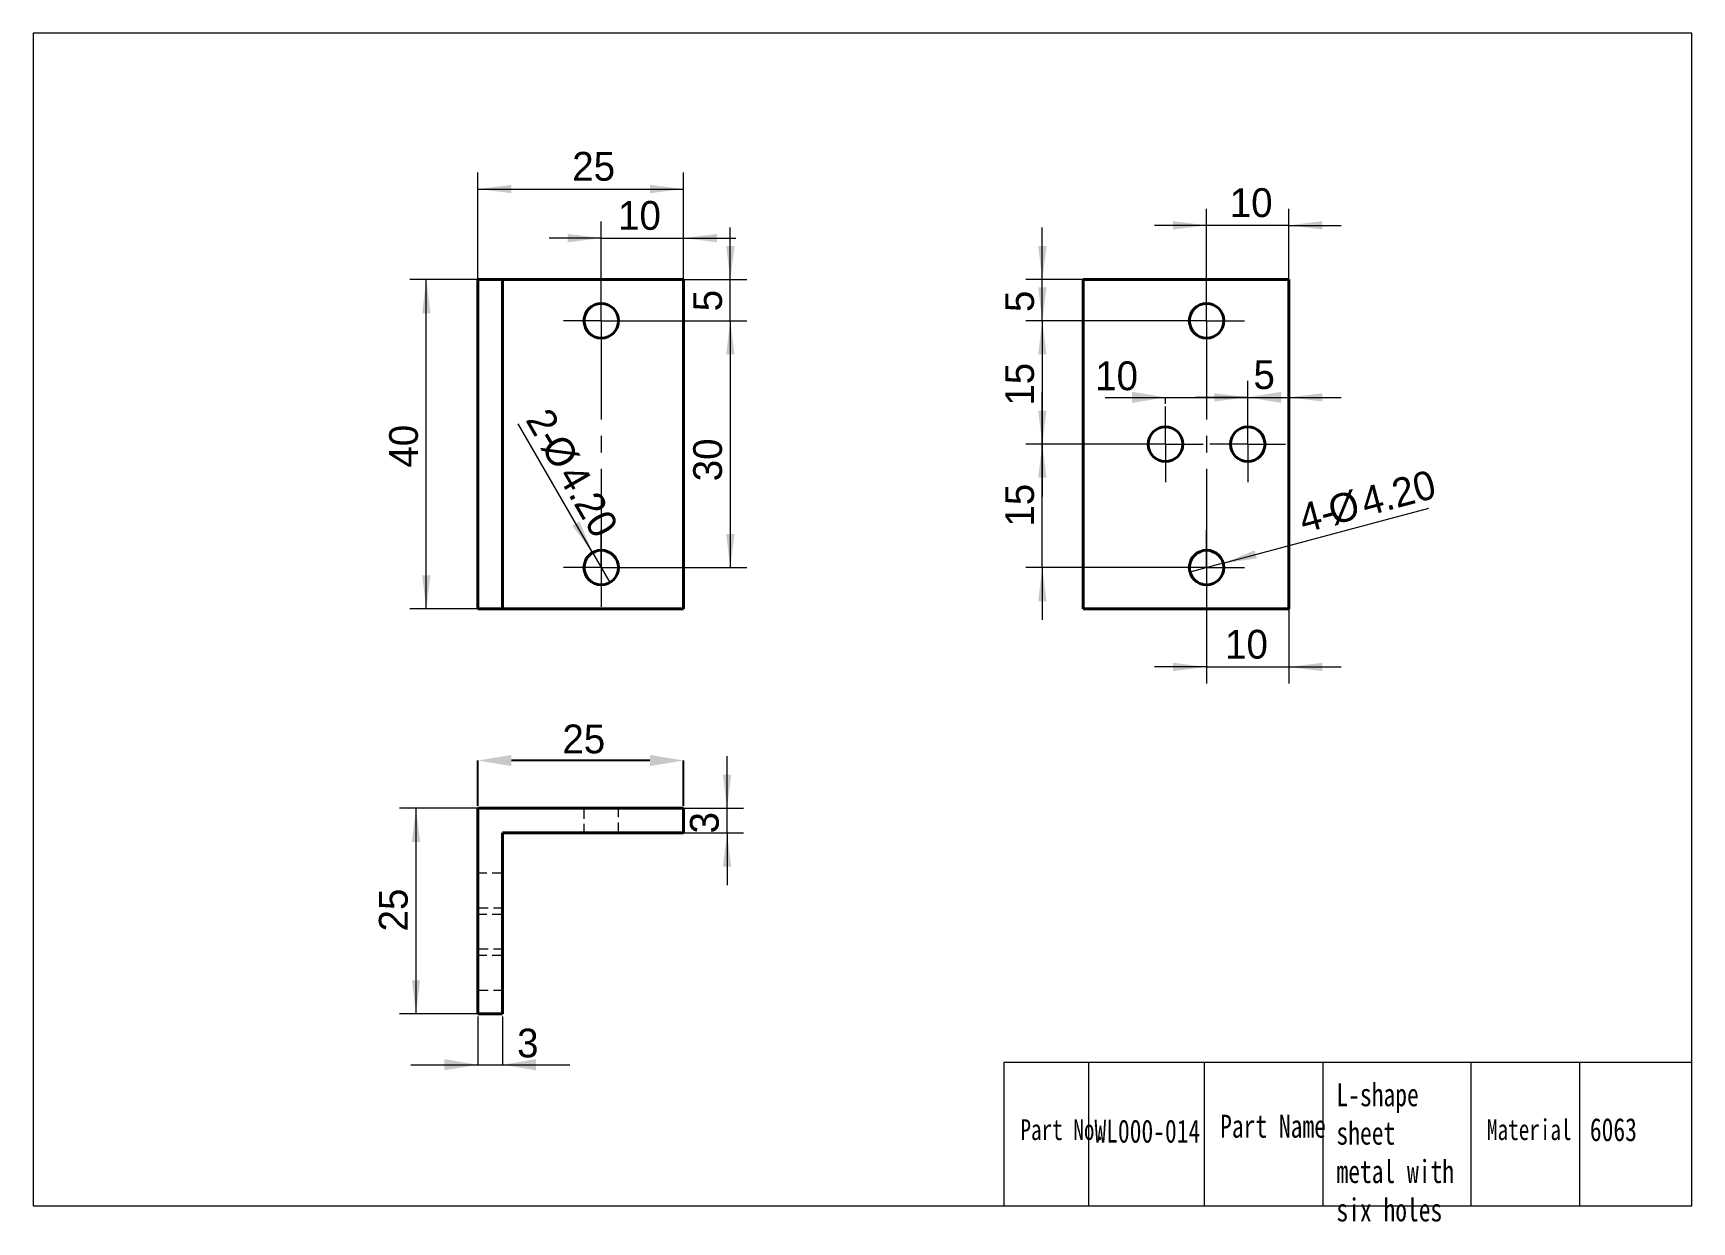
# Model space of a CAD drawing. Header units: millimetres. Extents: x 9.9 to 50.3, y 11.8 to 40.7.
import ezdxf

# ---------------------------------------------------------------- set-up
doc = ezdxf.new("R2010")
doc.units = ezdxf.units.MM
doc.header["$LTSCALE"] = 0.2
for name, pattern in [('CENTERX2', [20.32, 12.7, -2.54, 2.54, -2.54]), ('HIDDEN', [1.905, 1.27, -0.635]), ('点画线', [18, 12, -2, 2, -2])]:
    doc.linetypes.add(name, pattern=pattern)
doc.layers.get('0').update_dxf_attribs({"lineweight": 18})
for name, color, linetype, lineweight in [('1轮廓实线层', 7, 'Continuous', 40), ('2细线层', 4, 'Continuous', 18), ('3中心线层', 1, 'CENTERX2', 18), ('4虚线层', 6, 'HIDDEN', 18), ('尺寸线层', 3, 'Continuous', 18)]:
    doc.layers.add(name, color=color, linetype=linetype, lineweight=lineweight)
doc.styles.add('SLDTEXTSTYLE1', font='')
doc.styles.get('SLDTEXTSTYLE1').set_extended_font_data('汉仪长仿宋体')
doc.dimstyles.new('SLDDIMSTYLE0', dxfattribs={"dimtxt": 0.7, "dimasz": 0.816, "dimexe": 0, "dimexo": 0.0625, "dimgap": 0.175, "dimtad": 1, "dimlfac": 5, "dimrnd": 1e-09, "dimzin": 12, "dimdsep": 46, "dimtxsty": 'SLDTEXTSTYLE1', "dimcen": 0.09, "dimdle": 1.632, "dimadec": 0, "dimazin": 3, "dimtfac": 1, "dimtofl": 0, "dimtmove": 0, "dimatfit": 3, "dimfxl": 1, "dimfrac": 2, "dimtolj": 1, "dimarcsym": 0})
doc.dimstyles.new('SLDDIMSTYLE1', dxfattribs={"dimtxt": 0.7, "dimasz": 0.816, "dimexe": 0, "dimexo": 0.0625, "dimgap": 0.175, "dimtad": 1, "dimlfac": 5, "dimrnd": 1e-09, "dimzin": 12, "dimdsep": 46, "dimtxsty": 'SLDTEXTSTYLE1', "dimcen": 0.09, "dimdle": 1.632, "dimadec": 0, "dimazin": 3, "dimtfac": 1, "dimtmove": 0, "dimatfit": 0, "dimfxl": 1, "dimfrac": 2, "dimtolj": 1, "dimarcsym": 0})
doc.dimstyles.new('SLDDIMSTYLE2', dxfattribs={"dimtxt": 0.7, "dimasz": 0.816, "dimexe": 0, "dimexo": 0.0625, "dimgap": 0.175, "dimtad": 1, "dimlfac": 5, "dimrnd": 1e-09, "dimzin": 4, "dimdsep": 46, "dimtxsty": 'SLDTEXTSTYLE1', "dimblk1": 'NONE', "dimsah": 1, "dimcen": 0, "dimdle": 1.632, "dimadec": 0, "dimazin": 1, "dimtfac": 1, "dimtmove": 0, "dimatfit": 3, "dimldrblk": 'NONE', "dimfxl": 1, "dimfrac": 2, "dimtolj": 1, "dimarcsym": 0})

# ---------------------------------------------------------------- blocks, each defined once
blk = doc.blocks.new('*X4')
at = {"layer": '2细线层', "linetype": 'Continuous', "lineweight": 0}
for points in [[(20.758, 36.873), (21.574, 36.771), (21.574, 36.974)], [(25.758, 36.873), (24.942, 36.974), (24.942, 36.771)]]:
    blk.add_hatch(color=4, dxfattribs=at).paths.add_polyline_path(points, flags=0)
at = {"layer": '2细线层', "color": 4, "linetype": 'Continuous', "lineweight": 0}
for p, q in [((20.758, 34.669), (20.758, 37.273)), ((25.758, 34.669), (25.758, 37.273)), ((20.758, 36.873), (25.758, 36.873))]:
    blk.add_line(p, q, dxfattribs=at)
at = {"layer": '2细线层', "color": 4, "linetype": 'Continuous', "lineweight": 0, "insert": (23.052, 37.775), "char_height": 0.7, "width": 1.19058, "attachment_point": 1, "style": 'SLDTEXTSTYLE1'}
blk.add_mtext('25', dxfattribs=at)
blk = doc.blocks.new('*X5')
at = {"layer": '2细线层', "linetype": 'Continuous', "lineweight": 0}
for points in [[(23.758, 35.679), (22.942, 35.78), (22.942, 35.577)], [(25.758, 35.679), (26.574, 35.577), (26.574, 35.78)]]:
    blk.add_hatch(color=4, dxfattribs=at).paths.add_polyline_path(points, flags=0)
at = {"layer": '2细线层', "color": 4, "linetype": 'Continuous', "lineweight": 0}
for p, q in [((23.758, 34.589), (23.758, 36.079)), ((25.758, 34.669), (25.758, 36.079)), ((23.758, 35.679), (22.488, 35.679)), ((23.758, 35.679), (25.758, 35.679)), ((25.758, 35.679), (27.028, 35.679))]:
    blk.add_line(p, q, dxfattribs=at)
at = {"layer": '2细线层', "color": 4, "linetype": 'Continuous', "lineweight": 0, "insert": (24.166, 36.581), "char_height": 0.7, "width": 1.09945, "attachment_point": 1, "style": 'SLDTEXTSTYLE1'}
blk.add_mtext('10', dxfattribs=at)
blk = doc.blocks.new('*X6')
at = {"layer": '2细线层', "linetype": 'Continuous', "lineweight": 0}
for points in [[(26.895, 34.669), (26.996, 35.485), (26.793, 35.485)], [(26.895, 33.669), (26.793, 32.853), (26.996, 32.853)]]:
    blk.add_hatch(color=4, dxfattribs=at).paths.add_polyline_path(points, flags=0)
at = {"layer": '2细线层', "color": 4, "linetype": 'Continuous', "lineweight": 0}
for p, q in [((26.895, 34.669), (26.895, 35.939)), ((25.758, 34.669), (27.295, 34.669)), ((26.895, 33.669), (26.895, 34.669)), ((24.678, 33.669), (27.295, 33.669)), ((26.895, 33.669), (26.895, 32.399))]:
    blk.add_line(p, q, dxfattribs=at)
at = {"layer": '2细线层', "color": 4, "linetype": 'Continuous', "lineweight": 0, "insert": (25.992, 33.9), "char_height": 0.7, "width": 1.37867, "attachment_point": 1, "rotation": 90, "style": 'SLDTEXTSTYLE1'}
blk.add_mtext('5', dxfattribs=at)
blk = doc.blocks.new('*X7')
at = {"layer": '2细线层', "linetype": 'Continuous', "lineweight": 0}
for points in [[(26.895, 33.669), (26.793, 32.853), (26.996, 32.853)], [(26.895, 27.669), (26.996, 28.485), (26.793, 28.485)]]:
    blk.add_hatch(color=4, dxfattribs=at).paths.add_polyline_path(points, flags=0)
at = {"layer": '2细线层', "color": 4, "linetype": 'Continuous', "lineweight": 0}
for p, q in [((24.678, 33.669), (27.295, 33.669)), ((26.895, 33.669), (26.895, 27.669)), ((24.678, 27.669), (27.295, 27.669))]:
    blk.add_line(p, q, dxfattribs=at)
at = {"layer": '2细线层', "color": 4, "linetype": 'Continuous', "lineweight": 0, "insert": (25.992, 29.767), "char_height": 0.7, "width": 1.3903, "attachment_point": 1, "rotation": 90, "style": 'SLDTEXTSTYLE1'}
blk.add_mtext('30', dxfattribs=at)
blk = doc.blocks.new('*X8')
at = {"layer": '2细线层', "linetype": 'Continuous', "lineweight": 0}
blk.add_hatch(color=4, dxfattribs=at).paths.add_polyline_path([(23.548, 28.033), (23.228, 28.79), (23.052, 28.689)], flags=0)
at = {"layer": '2细线层', "color": 4, "linetype": 'Continuous', "lineweight": 0}
for q in [(21.739, 31.166), (23.968, 27.306)]:
    blk.add_line((23.548, 28.033), q, dxfattribs=at)
at = {"layer": '2细线层', "color": 4, "linetype": 'Continuous', "lineweight": 0, "char_height": 0.7, "attachment_point": 1, "rotation": 300, "style": 'SLDTEXTSTYLE1'}
for s, insert, width in [('2-', (22.51, 31.611), 1.94232), ('%%C', (22.882, 30.973), 1.74439), ('4.20', (23.291, 30.259), 2.64294)]:
    blk.add_mtext(s, dxfattribs=dict(at, insert=insert, width=width))
blk = doc.blocks.new('_NONE')
blk = doc.blocks.new('*X9')
at = {"layer": '2细线层', "linetype": 'Continuous', "lineweight": 0}
for points in [[(19.504, 34.669), (19.402, 33.853), (19.605, 33.853)], [(19.504, 26.669), (19.605, 27.485), (19.402, 27.485)]]:
    blk.add_hatch(color=4, dxfattribs=at).paths.add_polyline_path(points, flags=0)
at = {"layer": '2细线层', "color": 4, "linetype": 'Continuous', "lineweight": 0}
for p, q in [((20.758, 34.669), (19.104, 34.669)), ((19.504, 26.669), (19.504, 34.669)), ((20.758, 26.669), (19.104, 26.669))]:
    blk.add_line(p, q, dxfattribs=at)
at = {"layer": '2细线层', "color": 4, "linetype": 'Continuous', "lineweight": 0, "insert": (18.601, 30.099), "char_height": 0.7, "width": 1.37479, "attachment_point": 1, "rotation": 90, "style": 'SLDTEXTSTYLE1'}
blk.add_mtext('40', dxfattribs=at)
blk = doc.blocks.new('SW_CENTERMARKSYMBOL_0')
at = {"layer": '3中心线层', "color": 0, "linetype": 'CENTERX2', "lineweight": 0}
for p, q in [((0, 0.5), (0, 0.92)), ((0, 0), (0, 0.5)), ((-0.5, 0), (-0.92, 0)), ((0, 0), (-0.5, 0)), ((0, 0), (0, -0.5)), ((0, 0), (0.5, 0)), ((0.5, 0), (0.92, 0)), ((0, -0.5), (0, -0.952))]:
    blk.add_line(p, q, dxfattribs=at)
blk = doc.blocks.new('SW_CENTERMARKSYMBOL_1')
at = {"layer": '3中心线层', "color": 0, "linetype": 'CENTERX2', "lineweight": 0}
for p, q in [((0, 0.5), (0, 0.92)), ((0, 0), (0, 0.5)), ((-0.5, 0), (-0.92, 0)), ((0, 0), (-0.5, 0)), ((0, 0), (0, -0.5)), ((0, 0), (0.5, 0)), ((0.5, 0), (0.92, 0)), ((0, -0.5), (0, -0.92))]:
    blk.add_line(p, q, dxfattribs=at)
blk = doc.blocks.new('*X12')
at = {"layer": '2细线层', "linetype": 'Continuous', "lineweight": 0}
for points in [[(38.473, 35.989), (37.657, 36.091), (37.657, 35.888)], [(40.473, 35.989), (41.289, 35.888), (41.289, 36.091)]]:
    blk.add_hatch(color=4, dxfattribs=at).paths.add_polyline_path(points, flags=0)
at = {"layer": '2细线层', "color": 4, "linetype": 'Continuous', "lineweight": 0}
for p, q in [((38.473, 34.589), (38.473, 36.389)), ((40.473, 34.669), (40.473, 36.389)), ((38.473, 35.989), (37.203, 35.989)), ((40.473, 35.989), (38.473, 35.989)), ((40.473, 35.989), (41.743, 35.989))]:
    blk.add_line(p, q, dxfattribs=at)
at = {"layer": '2细线层', "color": 4, "linetype": 'Continuous', "lineweight": 0, "insert": (39.036, 36.892), "char_height": 0.7, "width": 1.09945, "attachment_point": 1, "style": 'SLDTEXTSTYLE1'}
blk.add_mtext('10', dxfattribs=at)
blk = doc.blocks.new('*X13')
at = {"layer": '2细线层', "linetype": 'Continuous', "lineweight": 0}
for points in [[(39.473, 31.808), (38.657, 31.909), (38.657, 31.706)], [(40.473, 31.808), (41.289, 31.706), (41.289, 31.909)]]:
    blk.add_hatch(color=4, dxfattribs=at).paths.add_polyline_path(points, flags=0)
at = {"layer": '2细线层', "color": 4, "linetype": 'Continuous', "lineweight": 0}
for p, q in [((39.473, 31.589), (39.473, 32.208)), ((39.473, 31.808), (38.203, 31.808)), ((39.473, 31.808), (40.473, 31.808)), ((40.473, 31.808), (41.743, 31.808))]:
    blk.add_line(p, q, dxfattribs=at)
at = {"layer": '2细线层', "color": 4, "linetype": 'Continuous', "lineweight": 0, "insert": (39.612, 32.71), "char_height": 0.7, "width": 0.48283, "attachment_point": 1, "style": 'SLDTEXTSTYLE1'}
blk.add_mtext('5', dxfattribs=at)
blk = doc.blocks.new('*X14')
at = {"layer": '2细线层', "linetype": 'Continuous', "lineweight": 0}
for points in [[(37.473, 31.808), (36.657, 31.944), (36.657, 31.672)], [(39.473, 31.808), (40.289, 31.944), (40.289, 31.672)]]:
    blk.add_hatch(color=0, dxfattribs=at).paths.add_polyline_path(points, flags=0)
at = {"layer": '2细线层', "color": 0, "linetype": 'Continuous', "lineweight": 0}
for p, q in [((36.01, 31.808), (41.105, 31.808)), ((37.473, 31.652), (37.473, 31.808)), ((39.473, 31.652), (39.473, 31.808))]:
    blk.add_line(p, q, dxfattribs=at)
at = {"layer": '2细线层', "color": 0, "linetype": 'Continuous', "lineweight": 0, "insert": (36.285, 32.327), "char_height": 0.7, "width": 1.4, "attachment_point": 5, "style": 'SLDTEXTSTYLE1'}
blk.add_mtext('10', dxfattribs=at)
blk = doc.blocks.new('*X15')
at = {"layer": '2细线层', "linetype": 'Continuous', "lineweight": 0}
for points in [[(38.473, 25.254), (37.657, 25.356), (37.657, 25.152)], [(40.473, 25.254), (41.289, 25.152), (41.289, 25.356)]]:
    blk.add_hatch(color=4, dxfattribs=at).paths.add_polyline_path(points, flags=0)
at = {"layer": '2细线层', "color": 4, "linetype": 'Continuous', "lineweight": 0}
for p, q in [((38.473, 26.749), (38.473, 24.854)), ((40.473, 26.669), (40.473, 24.854)), ((38.473, 25.254), (37.203, 25.254)), ((38.473, 25.254), (40.473, 25.254)), ((40.473, 25.254), (41.743, 25.254))]:
    blk.add_line(p, q, dxfattribs=at)
at = {"layer": '2细线层', "color": 4, "linetype": 'Continuous', "lineweight": 0, "insert": (38.922, 26.156), "char_height": 0.7, "width": 1.09945, "attachment_point": 1, "style": 'SLDTEXTSTYLE1'}
blk.add_mtext('10', dxfattribs=at)
blk = doc.blocks.new('*X16')
at = {"layer": '2细线层', "linetype": 'Continuous', "lineweight": 0}
for points in [[(34.479, 34.669), (34.581, 35.485), (34.378, 35.485)], [(34.479, 33.669), (34.378, 32.853), (34.581, 32.853)]]:
    blk.add_hatch(color=4, dxfattribs=at).paths.add_polyline_path(points, flags=0)
at = {"layer": '2细线层', "color": 4, "linetype": 'Continuous', "lineweight": 0}
for p, q in [((34.479, 34.669), (34.479, 35.939)), ((35.473, 34.669), (34.079, 34.669)), ((34.479, 33.669), (34.479, 34.669)), ((37.553, 33.669), (34.079, 33.669)), ((34.479, 33.669), (34.479, 32.399))]:
    blk.add_line(p, q, dxfattribs=at)
at = {"layer": '2细线层', "color": 4, "linetype": 'Continuous', "lineweight": 0, "insert": (33.577, 33.881), "char_height": 0.7, "width": 1.37867, "attachment_point": 1, "rotation": 90, "style": 'SLDTEXTSTYLE1'}
blk.add_mtext('5', dxfattribs=at)
blk = doc.blocks.new('*X17')
at = {"layer": '2细线层', "linetype": 'Continuous', "lineweight": 0}
for points in [[(34.479, 33.669), (34.581, 34.485), (34.378, 34.485)], [(34.479, 30.669), (34.378, 29.853), (34.581, 29.853)]]:
    blk.add_hatch(color=4, dxfattribs=at).paths.add_polyline_path(points, flags=0)
at = {"layer": '2细线层', "color": 4, "linetype": 'Continuous', "lineweight": 0}
for p, q in [((34.479, 33.669), (34.479, 34.939)), ((37.553, 33.669), (34.079, 33.669)), ((34.479, 33.669), (34.479, 30.669)), ((36.553, 30.669), (34.079, 30.669)), ((34.479, 30.669), (34.479, 29.399))]:
    blk.add_line(p, q, dxfattribs=at)
at = {"layer": '2细线层', "color": 4, "linetype": 'Continuous', "lineweight": 0, "insert": (33.577, 31.605), "char_height": 0.7, "width": 1.37867, "attachment_point": 1, "rotation": 90, "style": 'SLDTEXTSTYLE1'}
blk.add_mtext('15', dxfattribs=at)
blk = doc.blocks.new('*X18')
at = {"layer": '2细线层', "linetype": 'Continuous', "lineweight": 0}
for points in [[(34.479, 30.669), (34.581, 31.485), (34.378, 31.485)], [(34.479, 27.669), (34.378, 26.853), (34.581, 26.853)]]:
    blk.add_hatch(color=4, dxfattribs=at).paths.add_polyline_path(points, flags=0)
at = {"layer": '2细线层', "color": 4, "linetype": 'Continuous', "lineweight": 0}
for p, q in [((34.479, 30.669), (34.479, 31.939)), ((36.553, 30.669), (34.079, 30.669)), ((34.479, 27.669), (34.479, 30.669)), ((37.553, 27.669), (34.079, 27.669)), ((34.479, 27.669), (34.479, 26.399))]:
    blk.add_line(p, q, dxfattribs=at)
at = {"layer": '2细线层', "color": 4, "linetype": 'Continuous', "lineweight": 0, "insert": (33.577, 28.665), "char_height": 0.7, "width": 1.37867, "attachment_point": 1, "rotation": 90, "style": 'SLDTEXTSTYLE1'}
blk.add_mtext('15', dxfattribs=at)
blk = doc.blocks.new('*X19')
at = {"layer": '2细线层', "linetype": 'Continuous', "lineweight": 0}
blk.add_hatch(color=4, dxfattribs=at).paths.add_polyline_path([(38.879, 27.778), (39.693, 27.891), (39.641, 28.087)], flags=0)
at = {"layer": '2细线层', "color": 4, "linetype": 'Continuous', "lineweight": 0}
for q in [(43.874, 29.117), (38.067, 27.561)]:
    blk.add_line((38.879, 27.778), q, dxfattribs=at)
at = {"layer": '2细线层', "color": 4, "linetype": 'Continuous', "lineweight": 0, "char_height": 0.7, "attachment_point": 1, "rotation": 15, "style": 'SLDTEXTSTYLE1'}
for s, insert, width in [('4.20', (42.16, 29.587), 2.91523), ('%%C', (41.365, 29.377), 1.11029), ('4-', (40.652, 29.182), 1.85234)]:
    blk.add_mtext(s, dxfattribs=dict(at, insert=insert, width=width))
blk = doc.blocks.new('SW_CENTERMARKSYMBOL_2')
at = {"layer": '3中心线层', "color": 0, "linetype": 'CENTERX2', "lineweight": 0}
for p, q in [((0, 0.5), (0, 0.92)), ((0, 0), (0, 0.5)), ((-0.5, 0), (-0.92, 0)), ((0, 0), (-0.5, 0)), ((0, 0), (0, -0.5)), ((0, 0), (0.5, 0)), ((0.5, 0), (0.92, 0)), ((0, -0.5), (0, -0.92))]:
    blk.add_line(p, q, dxfattribs=at)
blk = doc.blocks.new('SW_CENTERMARKSYMBOL_3')
at = {"layer": '3中心线层', "color": 0, "linetype": 'CENTERX2', "lineweight": 0}
for p, q in [((0, 0.5), (0, 0.92)), ((0, 0), (0, 0.5)), ((-0.5, 0), (-0.92, 0)), ((0, 0), (-0.5, 0)), ((0, 0), (0, -0.5)), ((0, 0), (0.5, 0)), ((0.5, 0), (0.92, 0)), ((0, -0.5), (0, -0.92))]:
    blk.add_line(p, q, dxfattribs=at)
blk = doc.blocks.new('SW_CENTERMARKSYMBOL_4')
at = {"layer": '3中心线层', "color": 0, "linetype": 'CENTERX2', "lineweight": 0}
for p, q in [((0, 0.5), (0, 0.92)), ((0, 0), (0, 0.5)), ((-0.5, 0), (-0.92, 0)), ((0, 0), (-0.5, 0)), ((0, 0), (0, -0.5)), ((0, 0), (0.5, 0)), ((0.5, 0), (0.92, 0)), ((0, -0.5), (0, -0.92))]:
    blk.add_line(p, q, dxfattribs=at)
blk = doc.blocks.new('SW_CENTERMARKSYMBOL_5')
at = {"layer": '3中心线层', "color": 0, "linetype": 'CENTERX2', "lineweight": 0}
for p, q in [((0, 0.5), (0, 0.92)), ((0, 0), (0, 0.5)), ((-0.5, 0), (-0.92, 0)), ((0, 0), (-0.5, 0)), ((0, 0), (0, -0.5)), ((0, 0), (0.5, 0)), ((0.5, 0), (0.92, 0)), ((0, -0.5), (0, -0.92))]:
    blk.add_line(p, q, dxfattribs=at)
blk = doc.blocks.new('*X24')
at = {"layer": '2细线层', "linetype": 'Continuous', "lineweight": 0}
for points in [[(26.815, 21.818), (26.917, 22.634), (26.714, 22.634)], [(26.815, 21.218), (26.714, 20.402), (26.917, 20.402)]]:
    blk.add_hatch(color=4, dxfattribs=at).paths.add_polyline_path(points, flags=0)
at = {"layer": '2细线层', "color": 4, "linetype": 'Continuous', "lineweight": 0}
for p, q in [((26.815, 21.818), (26.815, 23.088)), ((25.758, 21.818), (27.215, 21.818)), ((26.815, 21.218), (26.815, 21.818)), ((25.758, 21.218), (27.215, 21.218)), ((26.815, 21.218), (26.815, 19.948))]:
    blk.add_line(p, q, dxfattribs=at)
at = {"layer": '2细线层', "color": 4, "linetype": 'Continuous', "lineweight": 0, "insert": (25.913, 21.206), "char_height": 0.7, "width": 1.3903, "attachment_point": 1, "rotation": 90, "style": 'SLDTEXTSTYLE1'}
blk.add_mtext('3', dxfattribs=at)
blk = doc.blocks.new('*X25')
at = {"layer": '2细线层', "linetype": 'Continuous', "lineweight": 0}
for points in [[(20.758, 15.583), (19.942, 15.719), (19.942, 15.447)], [(21.358, 15.583), (22.174, 15.719), (22.174, 15.447)]]:
    blk.add_hatch(color=0, dxfattribs=at).paths.add_polyline_path(points, flags=0)
at = {"layer": '2细线层', "color": 0, "linetype": 'Continuous', "lineweight": 0}
for p, q in [((20.758, 16.755), (20.758, 15.583)), ((21.358, 16.755), (21.358, 15.583)), ((19.126, 15.583), (22.99, 15.583))]:
    blk.add_line(p, q, dxfattribs=at)
at = {"layer": '2细线层', "color": 0, "linetype": 'Continuous', "lineweight": 0, "insert": (21.972, 16.106), "char_height": 0.7, "width": 1.4, "attachment_point": 5, "style": 'SLDTEXTSTYLE1'}
blk.add_mtext('3', dxfattribs=at)
blk = doc.blocks.new('*X26')
at = {"layer": '2细线层', "linetype": 'Continuous', "lineweight": 0}
for points in [[(19.254, 21.818), (19.153, 21.002), (19.356, 21.002)], [(19.254, 16.818), (19.356, 17.634), (19.153, 17.634)]]:
    blk.add_hatch(color=4, dxfattribs=at).paths.add_polyline_path(points, flags=0)
at = {"layer": '2细线层', "color": 4, "linetype": 'Continuous', "lineweight": 0}
for p, q in [((20.758, 21.818), (18.854, 21.818)), ((19.254, 21.818), (19.254, 16.818)), ((20.758, 16.818), (18.854, 16.818))]:
    blk.add_line(p, q, dxfattribs=at)
at = {"layer": '2细线层', "color": 4, "linetype": 'Continuous', "lineweight": 0, "insert": (18.352, 18.824), "char_height": 0.7, "width": 1.37867, "attachment_point": 1, "rotation": 90, "style": 'SLDTEXTSTYLE1'}
blk.add_mtext('25', dxfattribs=at)
blk = doc.blocks.new('*X27')
at = {"layer": '2细线层', "linetype": 'Continuous'}
for points in [[(21.574, 23.115), (21.574, 22.843), (20.758, 22.979)], [(24.942, 23.115), (24.942, 22.843), (25.758, 22.979)]]:
    blk.add_hatch(color=0, dxfattribs=at).paths.add_polyline_path(points, flags=0)
at = {"layer": '2细线层', "color": 0, "linetype": 'Continuous', "lineweight": -2}
for p, q in [((20.758, 21.88), (20.758, 22.979)), ((24.942, 22.979), (21.574, 22.979)), ((25.758, 21.88), (25.758, 22.979))]:
    blk.add_line(p, q, dxfattribs=at)
at = {"layer": '2细线层', "color": 0, "linetype": 'Continuous', "lineweight": 0, "insert": (23.333, 23.854), "char_height": 0.7, "width": 1.19058, "attachment_point": 2, "style": 'SLDTEXTSTYLE1'}
blk.add_mtext('25', dxfattribs=at)

msp = doc.modelspace()

# ---------------------------------------------------------------- linework, layer by layer
for p, q in [((50.2682, 40.6613), (9.9482, 40.6613)), ((9.9482, 40.6613), (9.9482, 12.1493)), ((50.2682, 12.1493), (50.2682, 40.6613)), ((50.2682, 15.6412), (33.5465, 15.6412)), ((33.5465, 15.6412), (33.5465, 12.1493)), ((35.6058, 15.6412), (35.6058, 12.1493)), ((38.4105, 15.6412), (38.4105, 12.1493)), ((41.3022, 15.6412), (41.3022, 12.1493)), ((44.8993, 15.6412), (44.8993, 12.1493)), ((47.5412, 15.6412), (47.5412, 12.1493)), ((50.2682, 12.1493), (50.2682, 15.6412)), ((9.9482, 12.1493), (50.2682, 12.1493)), ((34.9397, 12.1493), (50.2682, 12.1493))]:
    msp.add_line(p, q)
at = {"color": 1, "linetype": '点画线'}
for p, q in [((23.7578, 33.6693), (23.7578, 27.6693)), ((38.4729, 33.6693), (38.4729, 27.6693))]:
    msp.add_line(p, q, dxfattribs=at)
at = {"layer": '1轮廓实线层', "linetype": 'Continuous', "lineweight": 40}
for p, q in [((20.7578, 34.6693), (21.3578, 34.6693)), ((20.7578, 26.6693), (20.7578, 34.6693)), ((21.3578, 26.6693), (21.3578, 34.6693)), ((21.3578, 34.6693), (25.7578, 34.6693)), ((25.7578, 34.6693), (25.7578, 26.6693)), ((35.4729, 34.6693), (40.4729, 34.6693)), ((35.4729, 34.6693), (35.4729, 26.6693)), ((40.4729, 26.6693), (40.4729, 34.6693)), ((21.3578, 26.6693), (20.7578, 26.6693)), ((25.7578, 26.6693), (21.3578, 26.6693)), ((40.4729, 26.6693), (35.4729, 26.6693)), ((20.7578, 21.8177), (20.7578, 16.8177)), ((25.7578, 21.8177), (20.7578, 21.8177)), ((25.7578, 21.2177), (25.7578, 21.8177)), ((21.3578, 21.2177), (25.7578, 21.2177)), ((21.3578, 16.8177), (21.3578, 21.2177)), ((20.7578, 16.8177), (21.3578, 16.8177))]:
    msp.add_line(p, q, dxfattribs=at)
for centre in [(23.7578, 33.6693), (38.4729, 33.6693), (37.4729, 30.6693), (39.4729, 30.6693), (23.7578, 27.6693), (38.4729, 27.6693)]:
    msp.add_circle(centre, 0.42, dxfattribs=at)
at = {"layer": '4虚线层', "color": 6, "linetype": 'HIDDEN', "lineweight": 0}
for p, q in [((23.3378, 21.8177), (23.3378, 21.2177)), ((24.1778, 21.2177), (24.1778, 21.8177)), ((21.3578, 20.2377), (20.7578, 20.2377)), ((20.7578, 19.3977), (21.3578, 19.3977)), ((21.3578, 19.2377), (20.7578, 19.2377)), ((20.7578, 18.3977), (21.3578, 18.3977)), ((21.3578, 18.2377), (20.7578, 18.2377)), ((20.7578, 17.3977), (21.3578, 17.3977))]:
    msp.add_line(p, q, dxfattribs=at)

# ---------------------------------------------------------------- block references
at = {"layer": '3中心线层', "color": 1, "linetype": 'CENTERX2', "lineweight": 0}
for name, p in [('SW_CENTERMARKSYMBOL_1', (23.7578, 33.6693)), ('SW_CENTERMARKSYMBOL_3', (38.4729, 33.6693)), ('SW_CENTERMARKSYMBOL_4', (37.4729, 30.6693)), ('SW_CENTERMARKSYMBOL_5', (39.4729, 30.6693)), ('SW_CENTERMARKSYMBOL_0', (23.7578, 27.6693)), ('SW_CENTERMARKSYMBOL_2', (38.4729, 27.6693))]:
    msp.add_blockref(name, p, dxfattribs=at)

# ---------------------------------------------------------------- texts
at = {"attachment_point": 1}
for s, width, gutter_width, heights, insert, char_height in [('{\\fHYSWLongFangSong|b1|i0|c134|p2;Part No.}', 24.366564, 17.5, [3.5], (33.9471, 14.2577), 0.504), ('{\\fHYSWLongFangSong|b1|i0|c134|p2;Part Name  }', 68.540777, 35, [0], (38.8023, 14.3702), 0.56), ('{\\fHYSWLongFangSong|b1|i0|c134|p2;Material}', 24.366564, 17.5, [3.5], (45.2889, 14.2577), 0.504)]:
    msp.add_mtext_dynamic_manual_height_columns(s, width=width, gutter_width=gutter_width, heights=heights, dxfattribs=dict(at, insert=insert, char_height=char_height))
at = {"layer": '尺寸线层', "color": 1, "linetype": '点画线', "char_height": 0.56, "attachment_point": 1}
for s, insert, width in [('{\\fHYSWLongFangSong|b1|i0|c134|p2;\\C7;L-shape sheet metal with six holes}', (41.6299, 15.1349), 3.061608), ('{\\fhyswlongfangsong|b1|i0|c134|p2;\\C7;WL000-014}', (35.7464, 14.2496), 2.157881), ('{\\fhyswlongfangsong|b1|i0|c134|p2;\\C7;6063}', (47.79, 14.2865), 2.10255)]:
    msp.add_mtext(s, dxfattribs=dict(at, insert=insert, width=width))

# ---------------------------------------------------------------- dimensions: what is measured, and where the dimension line sits
at = {"layer": '2细线层', "color": 4, "linetype": 'Continuous', "lineweight": 0}
for base, p1, p2, dimstyle, picture, middle in [((25.7578, 36.8726), (20.7578, 34.6693), (25.7578, 34.6693), 'SLDDIMSTYLE0', '*X4', (23.5123, 36.8726)), ((38.4729, 35.9895), (40.4729, 34.6693), (38.4729, 34.5893), 'SLDDIMSTYLE1', '*X12', (39.4963, 35.9895)), ((25.7578, 35.6788), (23.7578, 34.5893), (25.7578, 34.6693), 'SLDDIMSTYLE1', '*X5', (24.6265, 35.6788)), ((40.4729, 31.8078), (39.4729, 31.5893), (40.4729, 34.6693), 'SLDDIMSTYLE1', '*X13', (39.9183, 31.8078)), ((39.4729, 31.8078), (37.4729, 31.5893), (39.4729, 31.5893), 'SLDDIMSTYLE1', '*X14', (36.2853, 32.3265)), ((40.4729, 25.254), (38.4729, 26.7493), (40.4729, 26.6693), 'SLDDIMSTYLE1', '*X15', (39.3822, 25.254)), ((20.7578, 22.9785), (25.7578, 21.8177), (20.7578, 21.8177), 'SLDDIMSTYLE0', '*X27', (23.3333, 22.9785)), ((21.3578, 15.5833), (20.7578, 16.8177), (21.3578, 16.8177), 'SLDDIMSTYLE1', '*X25', (21.9715, 16.1058))]:
    dim = msp.add_linear_dim(base=base, p1=p1, p2=p2, dimstyle=dimstyle, override={"dimsah": 1, "dimtzin": 12}, dxfattribs=at)
    dim.commit()
    dim.dimension.update_dxf_attribs({"geometry": picture, "text_midpoint": middle, "dimtype": 160})
for base, p1, p2, dimstyle, picture, middle in [((26.8948, 34.6693), (24.6778, 33.6693), (25.7578, 34.6693), 'SLDDIMSTYLE1', '*X6', (26.8948, 34.2065)), ((34.4794, 34.6693), (37.5529, 33.6693), (35.4729, 34.6693), 'SLDDIMSTYLE1', '*X16', (34.4794, 34.1879)), ((34.4794, 30.6693), (37.5529, 33.6693), (36.5529, 30.6693), 'SLDDIMSTYLE1', '*X17', (34.4794, 32.065)), ((19.5038, 34.6693), (20.7578, 26.6693), (20.7578, 34.6693), 'SLDDIMSTYLE0', '*X9', (19.5038, 30.5596)), ((26.8948, 27.6693), (24.6778, 33.6693), (24.6778, 27.6693), 'SLDDIMSTYLE0', '*X7', (26.8948, 30.2272)), ((34.4794, 30.6693), (37.5529, 27.6693), (36.5529, 30.6693), 'SLDDIMSTYLE1', '*X18', (34.4794, 29.1256)), ((26.8152, 21.8177), (25.7578, 21.2177), (25.7578, 21.8177), 'SLDDIMSTYLE1', '*X24', (26.8152, 21.5124)), ((19.2545, 16.8177), (20.7578, 21.8177), (20.7578, 16.8177), 'SLDDIMSTYLE0', '*X26', (19.2545, 19.284))]:
    dim = msp.add_linear_dim(base=base, p1=p1, p2=p2, angle=90, dimstyle=dimstyle, override={"dimsah": 1, "dimtzin": 12}, dxfattribs=at)
    dim.commit()
    dim.dimension.update_dxf_attribs({"geometry": picture, "text_midpoint": middle, "dimtype": 160})
for p1, p2, text, picture, middle in [((23.9678, 27.3056), (23.5478, 28.033), '2-<>', '*X8', (22.4856, 29.8728)), ((38.0672, 27.5606), (38.8786, 27.778), '4-<>', '*X19', (42.4129, 28.725))]:
    dim = msp.add_diameter_dim_2p(p1=p1, p2=p2, text=text, dimstyle='SLDDIMSTYLE2', override={"dimpost": '%%C<>', "dimsah": 1, "dimtzin": 12}, dxfattribs=at)
    dim.commit()
    dim.dimension.update_dxf_attribs({"geometry": picture, "text_midpoint": middle, "dimtype": 163})

doc.saveas('drawing.dxf')
